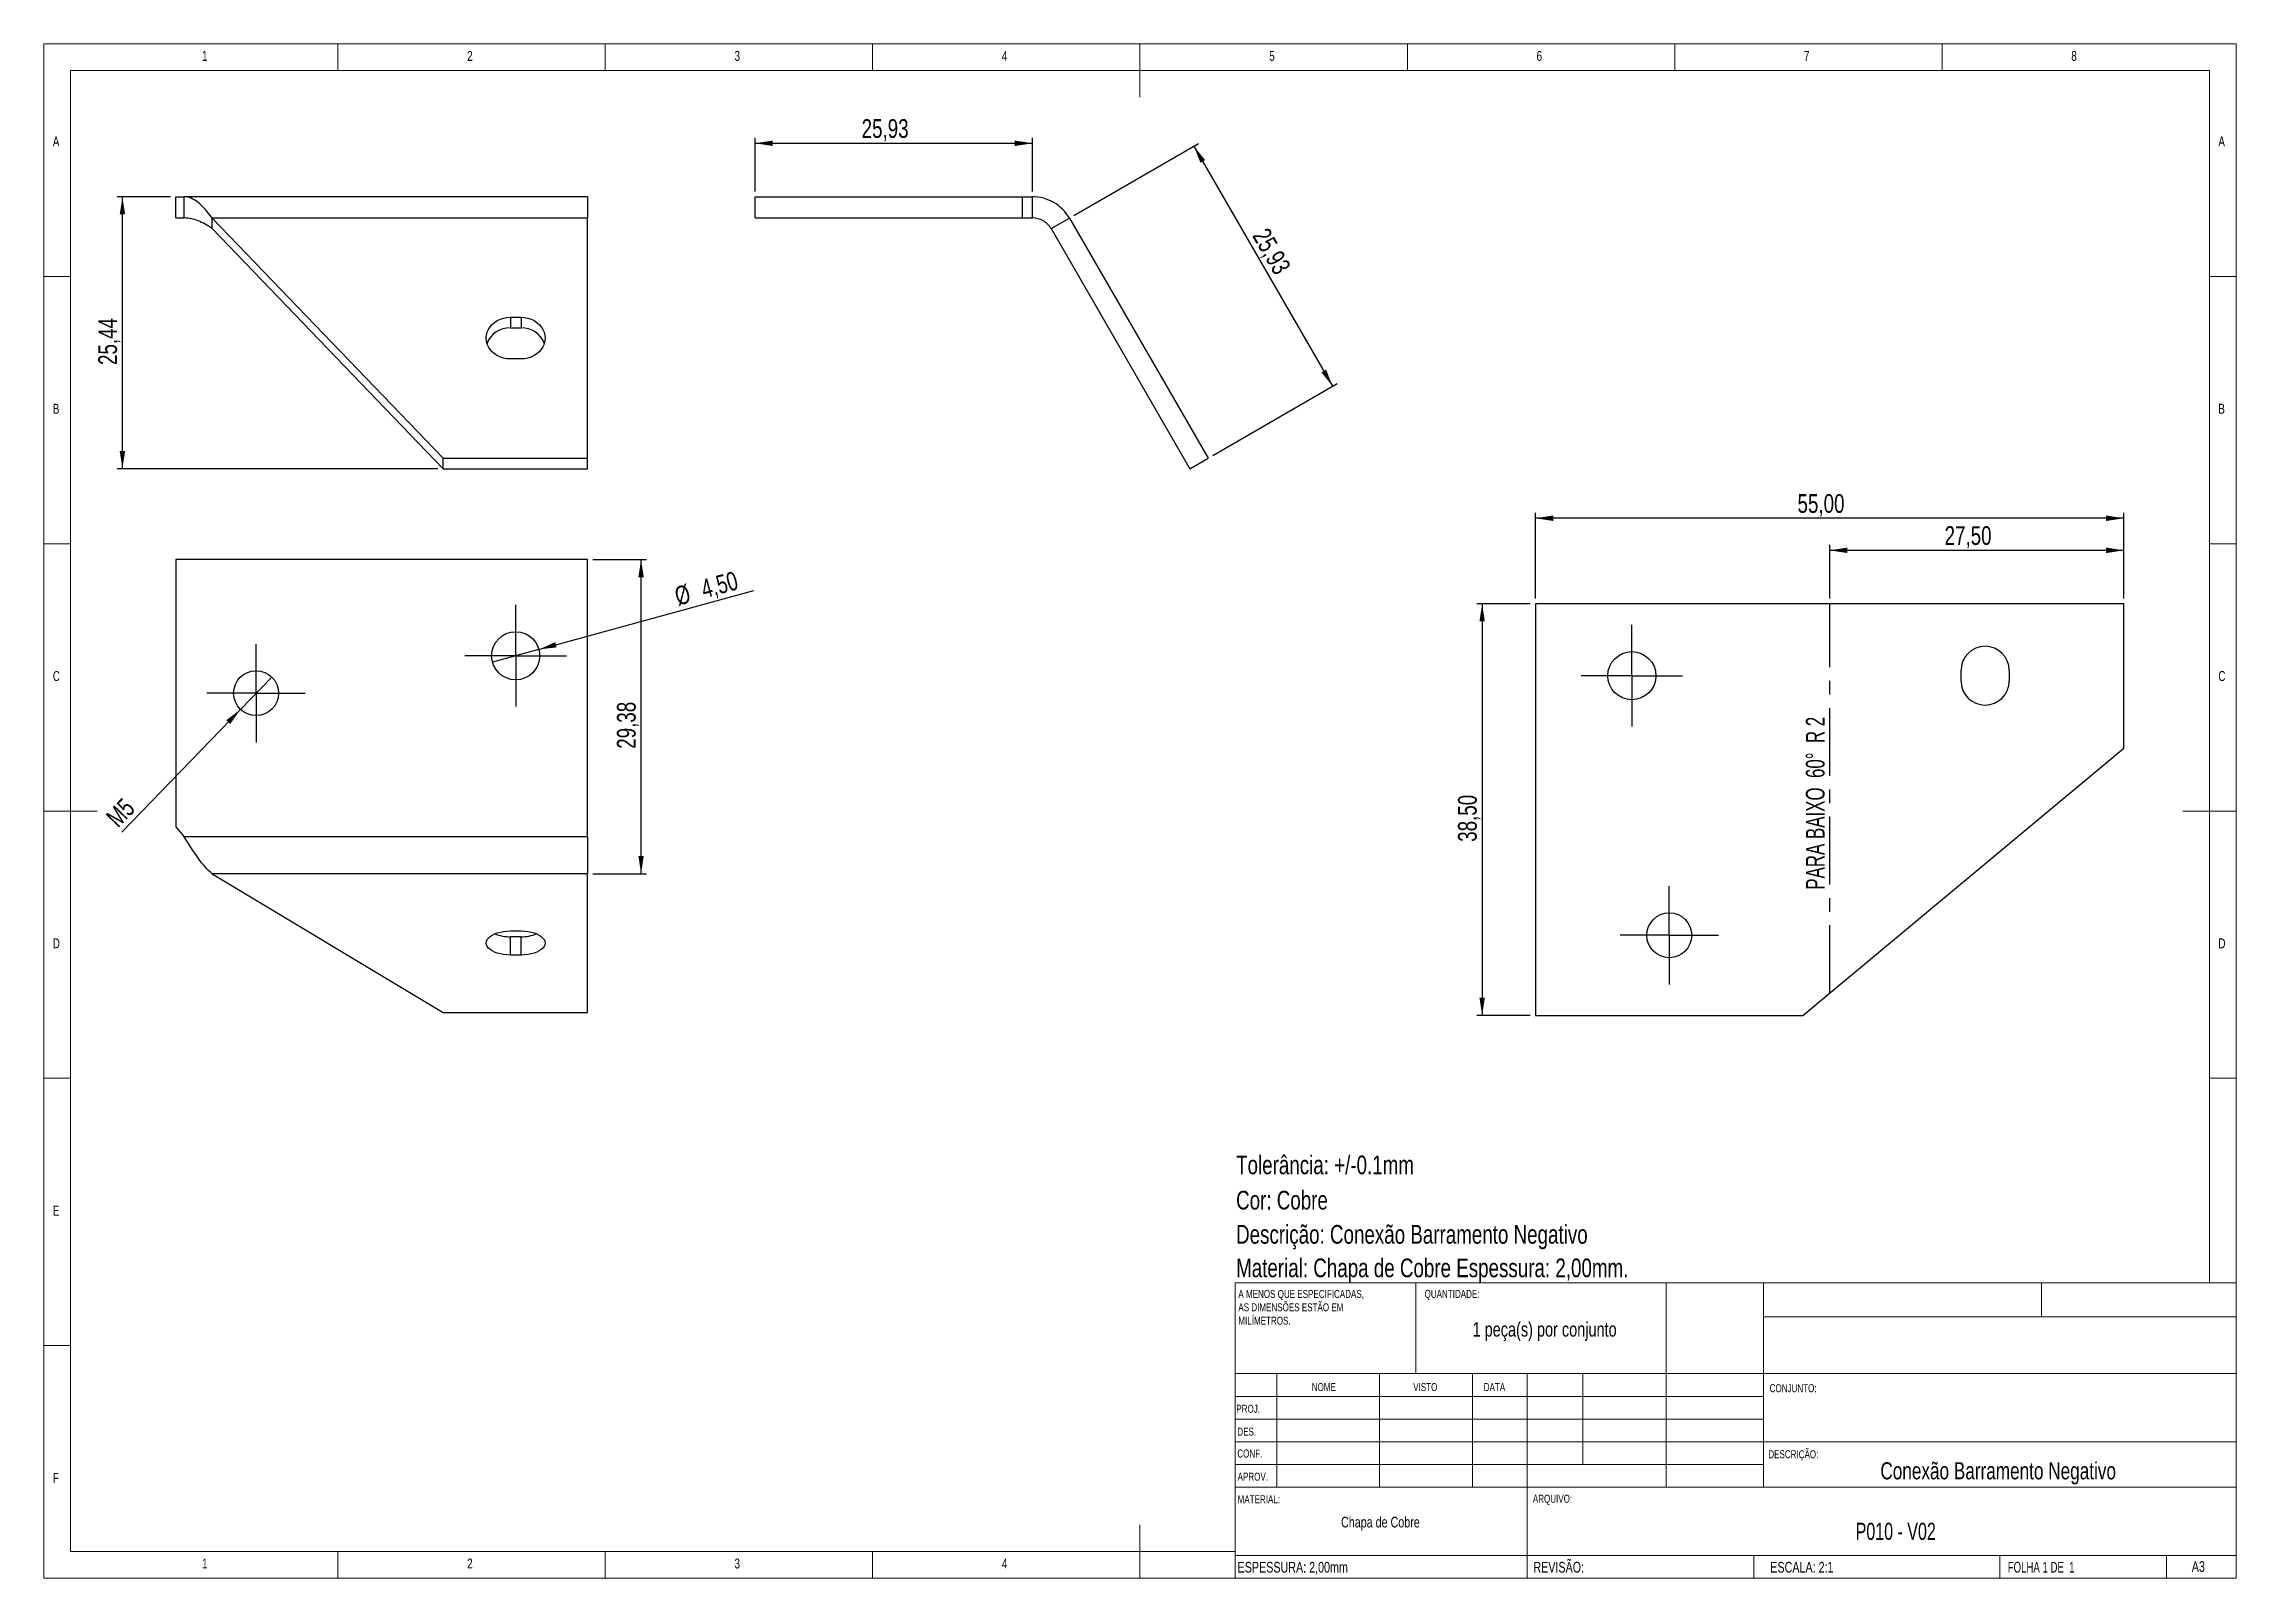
# Model space of a CAD drawing. Header units: millimetres. Extents: x 5 to 415, y 5 to 292.
import ezdxf

# ---------------------------------------------------------------- set-up
doc = ezdxf.new("R2010")
doc.units = ezdxf.units.MM
doc.linetypes.add('CENTERX2', pattern=[20.32, 12.7, -2.54, 2.54, -2.54])
doc.layers.add('CAMADA_1', color=179, linetype='Continuous')
doc.layers.add('FORMAT', color=7, linetype='Continuous')
doc.styles.add('SLDTEXTSTYLE0', font='TXT', dxfattribs={"width": 0.75})
doc.styles.add('SLDTEXTSTYLE1', font='TXT', dxfattribs={"width": 0.7})
doc.styles.add('SLDTEXTSTYLE2', font='TXT', dxfattribs={"width": 0.673077})
doc.styles.add('SLDTEXTSTYLE3', font='TXT', dxfattribs={"width": 0.675})
doc.dimstyles.new('SLDDIMSTYLE0', dxfattribs={"dimtxt": 3.5, "dimasz": 3.302, "dimexe": 0, "dimexo": 0.0625, "dimgap": 0.875, "dimtad": 1, "dimlfac": 0.5, "dimrnd": 1e-09, "dimzin": 12, "dimdsep": 46, "dimtxsty": 'SLDTEXTSTYLE0', "dimsah": 1, "dimcen": 0.09, "dimadec": 0, "dimazin": 3, "dimtfac": 1, "dimtofl": 0, "dimtmove": 0, "dimatfit": 3, "dimfxl": 1, "dimfrac": 2, "dimtolj": 1, "dimtzin": 12, "dimarcsym": 0})
doc.dimstyles.new('SLDDIMSTYLE1', dxfattribs={"dimtxt": 3.5, "dimasz": 3.302, "dimexe": 0, "dimexo": 0.0625, "dimgap": 0.875, "dimtad": 1, "dimlfac": 0.5, "dimrnd": 1e-09, "dimzin": 12, "dimdsep": 46, "dimtxsty": 'SLDTEXTSTYLE0', "dimblk1": 'NONE', "dimsah": 1, "dimcen": 0, "dimadec": 0, "dimazin": 3, "dimtfac": 1, "dimtmove": 0, "dimatfit": 3, "dimldrblk": 'NONE', "dimfxl": 1, "dimfrac": 2, "dimtolj": 1, "dimtzin": 12, "dimarcsym": 0})
doc.dimstyles.new('SLDDIMSTYLE2', dxfattribs={"dimtxt": 3.5, "dimasz": 3.302, "dimexe": 0, "dimexo": 0.0625, "dimgap": 0.875, "dimtad": 1, "dimlfac": 0.5, "dimrnd": 1e-09, "dimzin": 12, "dimdsep": 46, "dimtxsty": 'SLDTEXTSTYLE0', "dimblk1": 'NONE', "dimsah": 1, "dimcen": 0, "dimadec": 0, "dimazin": 3, "dimtfac": 1, "dimtmove": 0, "dimatfit": 3, "dimldrblk": 'NONE', "dimfxl": 1, "dimfrac": 2, "dimtolj": 1, "dimtzin": 12, "dimarcsym": 0})

# ---------------------------------------------------------------- blocks, each defined once
blk = doc.blocks.new('SW_NOTE_0')
at = {"color": 0, "linetype": 'Continuous', "lineweight": 0, "char_height": 1.5, "attachment_point": 1, "style": 'SLDTEXTSTYLE0'}
for s, insert in [('A MENOS QUE ESPECIFICADAS,', (0, 1.93)), ('AS DIMENSÕES ESTÃO EM', (0, -0.57)), ('MILÍMETROS.', (0, -3.07))]:
    blk.add_mtext(s, dxfattribs=dict(at, insert=insert))
blk = doc.blocks.new('_D')
at = {"layer": 'CAMADA_1'}
for p, q in [((28.69, 263.39), (18.69, 263.39)), ((19.69, 212.51), (19.69, 263.39)), ((78.69, 212.51), (18.69, 212.51))]:
    blk.add_line(p, q, dxfattribs=at)
for points in [[(19.69, 263.39), (19.19, 260.09), (20.2, 260.09)], [(19.69, 212.51), (20.2, 215.81), (19.19, 215.81)]]:
    blk.add_solid(points, dxfattribs=at)
at = {"layer": 'CAMADA_1', "insert": (15.18, 231.93), "char_height": 3.5, "attachment_point": 1, "rotation": 90, "style": 'SLDTEXTSTYLE0'}
blk.add_mtext('25,44', dxfattribs=at)
blk = doc.blocks.new('_D_1')
at = {"layer": 'CAMADA_1'}
for p, q in [((138.02, 264.39), (138.02, 274.4)), ((138.02, 273.4), (189.89, 273.4)), ((189.89, 264.39), (189.89, 274.4))]:
    blk.add_line(p, q, dxfattribs=at)
for points in [[(138.02, 273.4), (141.33, 272.89), (141.33, 273.91)], [(189.89, 273.4), (186.59, 273.91), (186.59, 272.89)]]:
    blk.add_solid(points, dxfattribs=at)
at = {"layer": 'CAMADA_1', "insert": (157.94, 277.91), "char_height": 3.5, "attachment_point": 1, "style": 'SLDTEXTSTYLE0'}
blk.add_mtext('25,93', dxfattribs=at)
blk = doc.blocks.new('_D_2')
at = {"layer": 'CAMADA_1'}
for p, q in [((197.65, 259.91), (220.95, 273.36)), ((220.08, 272.86), (246.02, 227.94)), ((223.59, 214.99), (246.89, 228.44))]:
    blk.add_line(p, q, dxfattribs=at)
for points in [[(220.08, 272.86), (221.3, 269.75), (222.18, 270.26)], [(246.02, 227.94), (244.81, 231.06), (243.93, 230.55)]]:
    blk.add_solid(points, dxfattribs=at)
at = {"layer": 'CAMADA_1', "insert": (233.95, 257.87), "char_height": 3.5, "attachment_point": 1, "rotation": 300, "style": 'SLDTEXTSTYLE0'}
blk.add_mtext('25,93', dxfattribs=at)
blk = doc.blocks.new('_D_3')
at = {"layer": 'CAMADA_1'}
for q in [(47.61, 173.56), (19.6, 144.52)]:
    blk.add_line((41.78, 167.51), q, dxfattribs=at)
blk.add_solid([(41.78, 167.51), (39.12, 165.49), (39.85, 164.78)], dxfattribs=at)
at = {"layer": 'CAMADA_1', "insert": (16.36, 147.64), "char_height": 3.5, "attachment_point": 1, "rotation": 46.037, "style": 'SLDTEXTSTYLE0'}
blk.add_mtext('M5', dxfattribs=at)
blk = doc.blocks.new('_NONE')
blk = doc.blocks.new('_D_4')
at = {"layer": 'CAMADA_1'}
for p, q in [((107.69, 195.54), (117.69, 195.54)), ((116.69, 136.77), (116.69, 195.54)), ((107.69, 136.77), (117.69, 136.77))]:
    blk.add_line(p, q, dxfattribs=at)
for points in [[(116.69, 195.54), (116.19, 192.23), (117.2, 192.23)], [(116.69, 136.77), (117.2, 140.08), (116.19, 140.08)]]:
    blk.add_solid(points, dxfattribs=at)
at = {"layer": 'CAMADA_1', "insert": (112.18, 160.14), "char_height": 3.5, "attachment_point": 1, "rotation": 90, "style": 'SLDTEXTSTYLE0'}
blk.add_mtext('29,38', dxfattribs=at)
blk = doc.blocks.new('_D_5')
at = {"layer": 'CAMADA_1'}
for q in [(137.8, 189.73), (88.9, 176.35)]:
    blk.add_line((97.58, 178.72), q, dxfattribs=at)
blk.add_solid([(97.58, 178.72), (100.9, 179.11), (100.63, 180.09)], dxfattribs=at)
at = {"layer": 'CAMADA_1', "char_height": 3.5, "attachment_point": 1, "rotation": 15.3093, "style": 'SLDTEXTSTYLE0'}
for s, insert in [('4,50', (127.59, 191.62)), ('%%c', (122.67, 190.26))]:
    blk.add_mtext(s, dxfattribs=dict(at, insert=insert))
blk = doc.blocks.new('SW_CENTERMARKSYMBOL_0')
at = {"layer": 'CAMADA_1', "color": 0}
for p, q in [((0, 5), (0, 9.2)), ((0, 0), (0, 5)), ((-5, 0), (-9.2, 0)), ((0, 0), (-5, 0)), ((0, 0), (0, -5)), ((0, 0), (5, 0)), ((5, 0), (9.2, 0)), ((0, -5), (0, -9.2))]:
    blk.add_line(p, q, dxfattribs=at)
blk = doc.blocks.new('SW_CENTERMARKSYMBOL_1')
at = {"layer": 'CAMADA_1', "color": 0}
for p, q in [((0, 5), (0, 9.5)), ((0, 0), (0, 5)), ((-5, 0), (-9.5, 0)), ((0, 0), (-5, 0)), ((0, 0), (0, -5)), ((0, 0), (5, 0)), ((5, 0), (9.5, 0)), ((0, -5), (0, -9.5))]:
    blk.add_line(p, q, dxfattribs=at)
blk = doc.blocks.new('_D_6')
at = {"layer": 'CAMADA_1'}
for p, q in [((283.99, 188.26), (283.99, 204.26)), ((393.99, 203.26), (283.99, 203.26)), ((393.99, 188.26), (393.99, 204.26))]:
    blk.add_line(p, q, dxfattribs=at)
for points in [[(283.99, 203.26), (287.29, 202.75), (287.29, 203.77)], [(393.99, 203.26), (390.68, 203.77), (390.68, 202.75)]]:
    blk.add_solid(points, dxfattribs=at)
at = {"layer": 'CAMADA_1', "insert": (332.97, 207.77), "char_height": 3.5, "attachment_point": 1, "style": 'SLDTEXTSTYLE0'}
blk.add_mtext('55,00', dxfattribs=at)
blk = doc.blocks.new('_D_7')
at = {"layer": 'CAMADA_1'}
for p, q in [((282.99, 187.26), (272.99, 187.26)), ((273.99, 187.26), (273.99, 110.26)), ((282.99, 110.26), (272.99, 110.26))]:
    blk.add_line(p, q, dxfattribs=at)
for points in [[(273.99, 187.26), (273.48, 183.96), (274.49, 183.96)], [(273.99, 110.26), (274.49, 113.56), (273.48, 113.56)]]:
    blk.add_solid(points, dxfattribs=at)
at = {"layer": 'CAMADA_1', "insert": (269.47, 142.74), "char_height": 3.5, "attachment_point": 1, "rotation": 90, "style": 'SLDTEXTSTYLE0'}
blk.add_mtext('38,50', dxfattribs=at)
blk = doc.blocks.new('_D_8')
at = {"layer": 'CAMADA_1'}
for p, q in [((338.99, 188.26), (338.99, 198.26)), ((338.99, 197.26), (393.99, 197.26)), ((393.99, 188.26), (393.99, 198.26))]:
    blk.add_line(p, q, dxfattribs=at)
for points in [[(338.99, 197.26), (342.29, 196.75), (342.29, 197.77)], [(393.99, 197.26), (390.68, 197.77), (390.68, 196.75)]]:
    blk.add_solid(points, dxfattribs=at)
at = {"layer": 'CAMADA_1', "insert": (360.47, 201.77), "char_height": 3.5, "attachment_point": 1, "style": 'SLDTEXTSTYLE0'}
blk.add_mtext('27,50', dxfattribs=at)
blk = doc.blocks.new('SW_CENTERMARKSYMBOL_2')
at = {"layer": 'CAMADA_1', "color": 0}
for p, q in [((0, 5), (0, 9.2)), ((0, 0), (0, 5)), ((-5, 0), (-9.2, 0)), ((0, 0), (-5, 0)), ((0, 0), (0, -5)), ((0, 0), (5, 0)), ((5, 0), (9.2, 0)), ((0, -5), (0, -9.2))]:
    blk.add_line(p, q, dxfattribs=at)
blk = doc.blocks.new('SW_CENTERMARKSYMBOL_3')
at = {"layer": 'CAMADA_1', "color": 0}
for p, q in [((0, 5), (0, 9.5)), ((0, 0), (0, 5)), ((-5, 0), (-9.5, 0)), ((0, 0), (-5, 0)), ((0, 0), (0, -5)), ((0, 0), (5, 0)), ((5, 0), (9.5, 0)), ((0, -5), (0, -9.5))]:
    blk.add_line(p, q, dxfattribs=at)

msp = doc.modelspace()

# ---------------------------------------------------------------- linework, layer by layer
at = {"color": 7, "linetype": 'Continuous', "lineweight": 18}
for p, q in [((415, 292), (5, 292)), ((5, 292), (5, 5)), ((60, 287), (60, 292)), ((110, 292), (110, 287)), ((160, 287), (160, 292)), ((210, 292), (210, 282)), ((260, 287), (260, 292)), ((310, 292), (310, 287)), ((360, 287), (360, 292)), ((415, 5), (415, 292)), ((410, 287), (10, 287)), ((10, 287), (10, 10)), ((410, 287), (410, 60.25)), ((10, 248.5), (5, 248.5)), ((415, 248.5), (410, 248.5)), ((5, 198.5), (10, 198.5)), ((410, 198.5), (415, 198.5)), ((5, 148.5), (15, 148.5)), ((415, 148.5), (405, 148.5)), ((5, 98.5), (10, 98.5)), ((410, 98.5), (415, 98.5)), ((227.8, 60.25), (415, 60.25)), ((227.8, 60.25), (227.8, 5)), ((261.597, 43.254), (261.594, 60.25)), ((308.4, 60.25), (308.4, 22)), ((326.6, 60.25), (326.6, 22.015)), ((378.6, 53.875), (378.6, 60.25)), ((415, 53.875), (326.6, 53.875)), ((10, 48.5), (5, 48.5)), ((415, 43.254), (227.8, 43.254)), ((235.6, 43.251), (235.6, 22.009)), ((254.791, 43.254), (254.791, 22.009)), ((272.199, 43.257), (272.199, 22.009)), ((282.4, 5.004), (282.4, 43.254)), ((292.8, 26.25), (292.8, 43.25)), ((326.6, 39), (227.8, 39)), ((326.6, 34.75), (227.8, 34.75)), ((326.6, 30.5), (227.8, 30.5)), ((326.6, 30.5), (415, 30.5)), ((326.6, 26.25), (227.8, 26.25)), ((282.4, 22.009), (227.8, 22.009)), ((282.4, 22.009), (415, 22.029)), ((210, 5), (210, 15)), ((10, 10), (227.8, 10)), ((60, 5), (60, 10)), ((110, 10), (110, 5)), ((160, 5), (160, 10)), ((227.8, 9.25), (415, 9.25)), ((324.777, 9.25), (324.777, 5)), ((370.8, 5), (370.8, 9.25)), ((402, 5), (402, 9.25)), ((5, 5), (415, 5))]:
    msp.add_line(p, q, dxfattribs=at)
at = {"color": 7, "linetype": 'Continuous', "lineweight": 25}
for p, q in [((29.693, 259.43), (29.693, 263.39)), ((29.693, 263.39), (31.25, 263.39)), ((106.693, 263.39), (31.25, 263.39)), ((31.25, 259.43), (31.25, 263.39)), ((106.693, 263.39), (106.693, 259.41)), ((138.024, 259.43), (138.024, 263.39)), ((138.024, 263.39), (188.024, 263.39)), ((188.024, 259.43), (188.024, 263.39)), ((188.024, 263.39), (189.893, 263.39)), ((189.893, 259.43), (189.893, 263.39)), ((29.693, 259.43), (31.25, 259.43)), ((36.469, 259.41), (79.693, 214.49)), ((106.693, 259.41), (36.469, 259.41)), ((36.469, 257.43), (36.469, 259.41)), ((106.693, 214.49), (106.693, 259.41)), ((138.024, 259.43), (188.024, 259.43)), ((188.024, 259.43), (189.893, 259.43)), ((193.357, 257.43), (196.787, 259.41)), ((196.787, 259.41), (222.721, 214.49)), ((36.469, 257.43), (79.693, 212.51)), ((193.357, 257.43), (219.292, 212.51)), ((92.243, 240.847), (94.243, 240.847)), ((92.243, 240.847), (92.243, 238.867)), ((92.243, 238.867), (94.243, 238.867)), ((94.243, 240.847), (94.243, 238.867)), ((94.243, 233.053), (92.243, 233.053)), ((79.693, 214.49), (106.693, 214.49)), ((79.693, 212.51), (79.693, 214.49)), ((106.693, 212.51), (106.693, 214.49)), ((219.292, 212.51), (222.721, 214.49)), ((79.693, 212.51), (106.693, 212.51)), ((29.693, 195.536), (29.693, 145.536)), ((106.693, 195.536), (29.693, 195.536)), ((106.693, 143.667), (106.693, 195.536)), ((283.987, 187.259), (283.987, 110.259)), ((393.987, 187.259), (283.987, 187.259)), ((393.987, 160.259), (393.987, 187.259)), ((363.552, 172.809), (363.552, 174.809)), ((372.552, 174.809), (372.552, 172.809)), ((333.987, 110.259), (393.987, 160.259)), ((29.693, 145.536), (31.25, 143.667)), ((106.693, 143.667), (31.25, 143.667)), ((106.693, 143.667), (106.693, 136.773)), ((106.693, 136.773), (36.469, 136.773)), ((36.469, 136.773), (79.693, 110.839)), ((106.693, 110.839), (106.693, 136.773)), ((92.243, 126.056), (94.243, 126.056)), ((92.243, 121.556), (92.243, 124.985)), ((94.243, 124.985), (92.243, 124.985)), ((94.243, 121.556), (94.243, 124.985)), ((94.243, 121.556), (92.243, 121.556)), ((79.693, 110.839), (106.693, 110.839)), ((283.987, 110.259), (333.987, 110.259))]:
    msp.add_line(p, q, dxfattribs=at)
at = {"color": 7, "linetype": 'CENTERX2'}
msp.add_line((338.987, 114.426), (338.987, 187.259), dxfattribs=at)
at = {"color": 7, "linetype": 'Continuous', "lineweight": 25, "flags": 128}
for points in [[(92.243, 233.053), (91.603, 233.093), (90.975, 233.211), (90.374, 233.405), (89.81, 233.672), (89.296, 234.005), (88.842, 234.398), (88.457, 234.843), (88.15, 235.331), (87.925, 235.852), (87.789, 236.396), (87.743, 236.95), (87.789, 237.505), (87.925, 238.048), (88.15, 238.569), (88.457, 239.057), (88.842, 239.502), (89.296, 239.895), (89.81, 240.229), (90.374, 240.495), (90.975, 240.689), (91.603, 240.808), (92.243, 240.847)], [(94.243, 240.847), (94.883, 240.808), (95.511, 240.689), (96.112, 240.495), (96.676, 240.229), (97.19, 239.895), (97.644, 239.502), (98.029, 239.057), (98.336, 238.569), (98.561, 238.048), (98.697, 237.505), (98.743, 236.95), (98.697, 236.396), (98.561, 235.852), (98.336, 235.331), (98.029, 234.843), (97.644, 234.398), (97.19, 234.005), (96.676, 233.672), (96.112, 233.405), (95.511, 233.211), (94.883, 233.093), (94.243, 233.053)], [(92.243, 121.556), (91.603, 121.579), (90.975, 121.647), (90.374, 121.759), (89.81, 121.913), (89.296, 122.105), (88.842, 122.332), (88.457, 122.589), (88.15, 122.871), (87.925, 123.172), (87.789, 123.486), (87.743, 123.806), (87.789, 124.126), (87.925, 124.44), (88.15, 124.741), (88.457, 125.022), (88.842, 125.279), (89.296, 125.506), (89.81, 125.699), (90.374, 125.853), (90.975, 125.965), (91.603, 126.033), (92.243, 126.056)], [(94.243, 126.056), (94.883, 126.033), (95.511, 125.965), (96.112, 125.853), (96.676, 125.699), (97.19, 125.506), (97.644, 125.279), (98.029, 125.022), (98.336, 124.741), (98.561, 124.44), (98.697, 124.126), (98.743, 123.806), (98.697, 123.486), (98.561, 123.172), (98.336, 122.871), (98.029, 122.589), (97.644, 122.332), (97.19, 122.105), (96.676, 121.913), (96.112, 121.759), (95.511, 121.647), (94.883, 121.579), (94.243, 121.556)]]:
    msp.add_lwpolyline(points, dxfattribs=at)
at = {"color": 7, "linetype": 'Continuous', "lineweight": 25}
for centre, radius in [((93.243, 177.536), 4.5), ((301.987, 173.809), 4.5), ((44.693, 170.536), 4.2), ((308.987, 125.259), 4.2)]:
    msp.add_circle(centre, radius, dxfattribs=at)
for centre, radius, start, end in [((92.035, 234.467), 4.405, 87.29444, 160.18641), ((94.451, 234.467), 4.405, 19.81359, 92.70556), ((368.052, 174.809), 4.5, 0, 180), ((368.052, 172.809), 4.5, 180, 0), ((92.122, 132.525), 7.541, 248.26259, 270.91716), ((94.346, 132.623), 7.639, 269.2298, 291.59046)]:
    msp.add_arc(centre, radius, start, end, dxfattribs=at)
for points in [[(36.469, 259.41), (35.599, 260.614), (34.729, 261.629), (32.99, 263.018), (32.121, 263.39), (31.25, 263.39)], [(196.787, 259.41), (196.092, 260.614), (195.076, 261.629), (192.67, 263.018), (191.283, 263.39), (189.893, 263.39)], [(36.469, 257.43), (35.599, 258.035), (34.729, 258.545), (32.99, 259.243), (32.12, 259.43), (31.25, 259.43)], [(193.357, 257.43), (193.008, 258.035), (192.498, 258.545), (191.289, 259.243), (190.591, 259.43), (189.893, 259.43)], [(36.469, 136.773), (35.599, 137.468), (34.729, 138.483), (32.99, 140.89), (32.121, 142.277), (31.25, 143.667)]]:
    msp.add_open_spline(points, degree=3, knots=[0, 0, 0, 0, 0.5, 0.5, 1, 1, 1, 1], dxfattribs=at)

# ---------------------------------------------------------------- block references
at = {"color": 7, "linetype": 'Continuous', "lineweight": 0}
msp.add_blockref('SW_NOTE_0', (228.394, 56.987), dxfattribs=at)
at = {"layer": 'CAMADA_1'}
for name, p in [('SW_CENTERMARKSYMBOL_1', (93.243, 177.536)), ('SW_CENTERMARKSYMBOL_3', (301.987, 173.809)), ('SW_CENTERMARKSYMBOL_0', (44.693, 170.536)), ('SW_CENTERMARKSYMBOL_2', (308.987, 125.259))]:
    msp.add_blockref(name, p, dxfattribs=at)

# ---------------------------------------------------------------- texts
at = {"color": 7, "linetype": 'Continuous', "lineweight": 0}
for s, insert, char_height, attachment_point, style in [('1', (34.583, 290.668), 1.852, 1, 'SLDTEXTSTYLE0'), ('2', (84.167, 290.668), 1.852, 1, 'SLDTEXTSTYLE0'), ('3', (134.167, 290.668), 1.852, 1, 'SLDTEXTSTYLE0'), ('4', (184.167, 290.668), 1.852, 1, 'SLDTEXTSTYLE0'), ('5', (234.167, 290.668), 1.852, 1, 'SLDTEXTSTYLE0'), ('6', (284.167, 290.668), 1.852, 1, 'SLDTEXTSTYLE0'), ('7', (334.167, 290.668), 1.852, 1, 'SLDTEXTSTYLE0'), ('8', (384.167, 290.668), 1.852, 1, 'SLDTEXTSTYLE0'), ('A', (6.667, 274.668), 1.852, 1, 'SLDTEXTSTYLE0'), ('A', (411.667, 274.668), 1.852, 1, 'SLDTEXTSTYLE0'), ('B', (6.667, 224.668), 1.852, 1, 'SLDTEXTSTYLE0'), ('B', (411.667, 224.668), 1.852, 1, 'SLDTEXTSTYLE0'), ('C', (6.667, 174.668), 1.852, 1, 'SLDTEXTSTYLE0'), ('C', (411.667, 174.668), 1.852, 1, 'SLDTEXTSTYLE0'), ('D', (6.667, 124.668), 1.852, 1, 'SLDTEXTSTYLE0'), ('D', (411.667, 124.668), 1.852, 1, 'SLDTEXTSTYLE0'), ('E', (6.667, 74.668), 1.852, 1, 'SLDTEXTSTYLE0'), ('QUANTIDADE:', (263.217, 58.921), 1.5, 1, 'SLDTEXTSTYLE0'), ('1 peça(s) por conjunto', (285.672, 52.882), 2.7, 2, 'SLDTEXTSTYLE0'), ('NOME', (242.122, 41.501), 1.5, 1, 'SLDTEXTSTYLE0'), ('VISTO', (261.093, 41.501), 1.5, 1, 'SLDTEXTSTYLE0'), ('DATA', (274.288, 41.501), 1.5, 1, 'SLDTEXTSTYLE0'), ('CONJUNTO:', (327.756, 41.278), 1.5, 1, 'SLDTEXTSTYLE0'), ('PROJ.', (228.012, 37.43), 1.5, 1, 'SLDTEXTSTYLE0'), ('DES.', (228.21, 33.154), 1.5, 1, 'SLDTEXTSTYLE0'), ('CONF.', (228.202, 29.064), 1.5, 1, 'SLDTEXTSTYLE0'), ('DESCRIÇÃO:', (327.504, 28.93), 1.5, 1, 'SLDTEXTSTYLE0'), ('F', (6.667, 24.668), 1.852, 1, 'SLDTEXTSTYLE0'), ('APROV.', (228.255, 24.734), 1.5, 1, 'SLDTEXTSTYLE0'), ('Conexão Barramento Negativo', (370.494, 26.684), 3.2, 2, 'SLDTEXTSTYLE0'), ('MATERIAL:', (228.255, 20.505), 1.5, 1, 'SLDTEXTSTYLE0'), ('ARQUIVO:', (283.468, 20.604), 1.5, 1, 'SLDTEXTSTYLE0'), ('Chapa de Cobre', (254.962, 16.485), 2, 2, 'SLDTEXTSTYLE0'), ('P010 - V02', (351.337, 15.363), 3.2, 2, 'SLDTEXTSTYLE1'), ('1', (34.583, 8.668), 1.852, 1, 'SLDTEXTSTYLE0'), ('2', (84.167, 8.668), 1.852, 1, 'SLDTEXTSTYLE0'), ('3', (134.167, 8.668), 1.852, 1, 'SLDTEXTSTYLE0'), ('4', (184.167, 8.668), 1.852, 1, 'SLDTEXTSTYLE0'), ('REVISÃO:', (283.571, 8.045), 2, 1, 'SLDTEXTSTYLE0'), ('A3', (406.701, 8.178), 2, 1, 'SLDTEXTSTYLE0'), ('ESPESSURA: 2,00mm', (228.255, 8.044), 2, 1, 'SLDTEXTSTYLE0'), ('ESCALA: 2:1', (327.874, 8.045), 2, 1, 'SLDTEXTSTYLE0'), ('FOLHA 1 DE  1', (372.278, 8.045), 2, 1, 'SLDTEXTSTYLE2')]:
    msp.add_mtext(s, dxfattribs=dict(at, insert=insert, char_height=char_height, attachment_point=attachment_point, style=style))
at = {"color": 7, "linetype": 'Continuous', "lineweight": 0, "insert": (334.529, 149.948), "char_height": 3.5, "attachment_point": 2, "rotation": 90, "style": 'SLDTEXTSTYLE3'}
msp.add_mtext('PARA BAIXO  60°  R 2', dxfattribs=at)
at = {"layer": 'CAMADA_1', "insert": (227.973, 84.054), "char_height": 3.5, "attachment_point": 1, "style": 'SLDTEXTSTYLE0'}
msp.add_mtext('Tolerância: +/-0.1mm', dxfattribs=at)
at = {"layer": 'FORMAT', "char_height": 3.5, "attachment_point": 1, "style": 'SLDTEXTSTYLE0'}
for s, insert in [('Cor: Cobre', (227.973, 77.457)), ('Descrição: Conexão Barramento Negativo', (227.973, 71.064)), ('Material: Chapa de Cobre Espessura: 2,00mm.', (227.973, 64.789))]:
    msp.add_mtext(s, dxfattribs=dict(at, insert=insert))

# ---------------------------------------------------------------- dimensions: what is measured, and where the dimension line sits
at = {"layer": 'CAMADA_1'}
for base, p1, p2, picture, middle in [((189.893, 273.4), (138.024, 263.39), (189.893, 263.39), '_D_1', (163.959, 273.4)), ((283.987, 203.259), (393.987, 187.259), (283.987, 187.259), '_D_6', (338.987, 203.259)), ((393.987, 197.259), (338.987, 187.259), (393.987, 187.259), '_D_8', (366.487, 197.259))]:
    dim = msp.add_linear_dim(base=base, p1=p1, p2=p2, dimstyle='SLDDIMSTYLE0', dxfattribs=at)
    dim.commit()
    dim.dimension.update_dxf_attribs({"geometry": picture, "text_midpoint": middle, "dimtype": 160})
for base, p1, p2, angle, picture, middle in [((246.019, 227.941), (196.787, 259.41), (222.721, 214.49), 300, '_D_2', (233.052, 250.401)), ((19.693, 263.39), (79.693, 212.51), (29.693, 263.39), 90, '_D', (19.693, 237.95)), ((116.693, 195.536), (106.693, 136.773), (106.693, 195.536), 90, '_D_4', (116.693, 166.154)), ((273.987, 110.259), (283.987, 187.259), (283.987, 110.259), 90, '_D_7', (273.987, 148.759))]:
    dim = msp.add_linear_dim(base=base, p1=p1, p2=p2, angle=angle, dimstyle='SLDDIMSTYLE0', dxfattribs=at)
    dim.commit()
    dim.dimension.update_dxf_attribs({"geometry": picture, "text_midpoint": middle, "dimtype": 160})
dim = msp.add_diameter_dim_2p(p1=(88.903, 176.347), p2=(97.583, 178.724), dimstyle='SLDDIMSTYLE2', dxfattribs=at)
dim.commit()
dim.dimension.update_dxf_attribs({"geometry": '_D_5', "text_midpoint": (130.925, 187.851), "dimtype": 163})
dim = msp.add_diameter_dim_2p(p1=(47.609, 173.559), p2=(41.777, 167.512), text='M5', dimstyle='SLDDIMSTYLE1', override={"dimpost": '<>'}, dxfattribs=at)
dim.commit()
dim.dimension.update_dxf_attribs({"geometry": '_D_3', "text_midpoint": (21.843, 146.843), "dimtype": 163})

doc.saveas('drawing.dxf')
